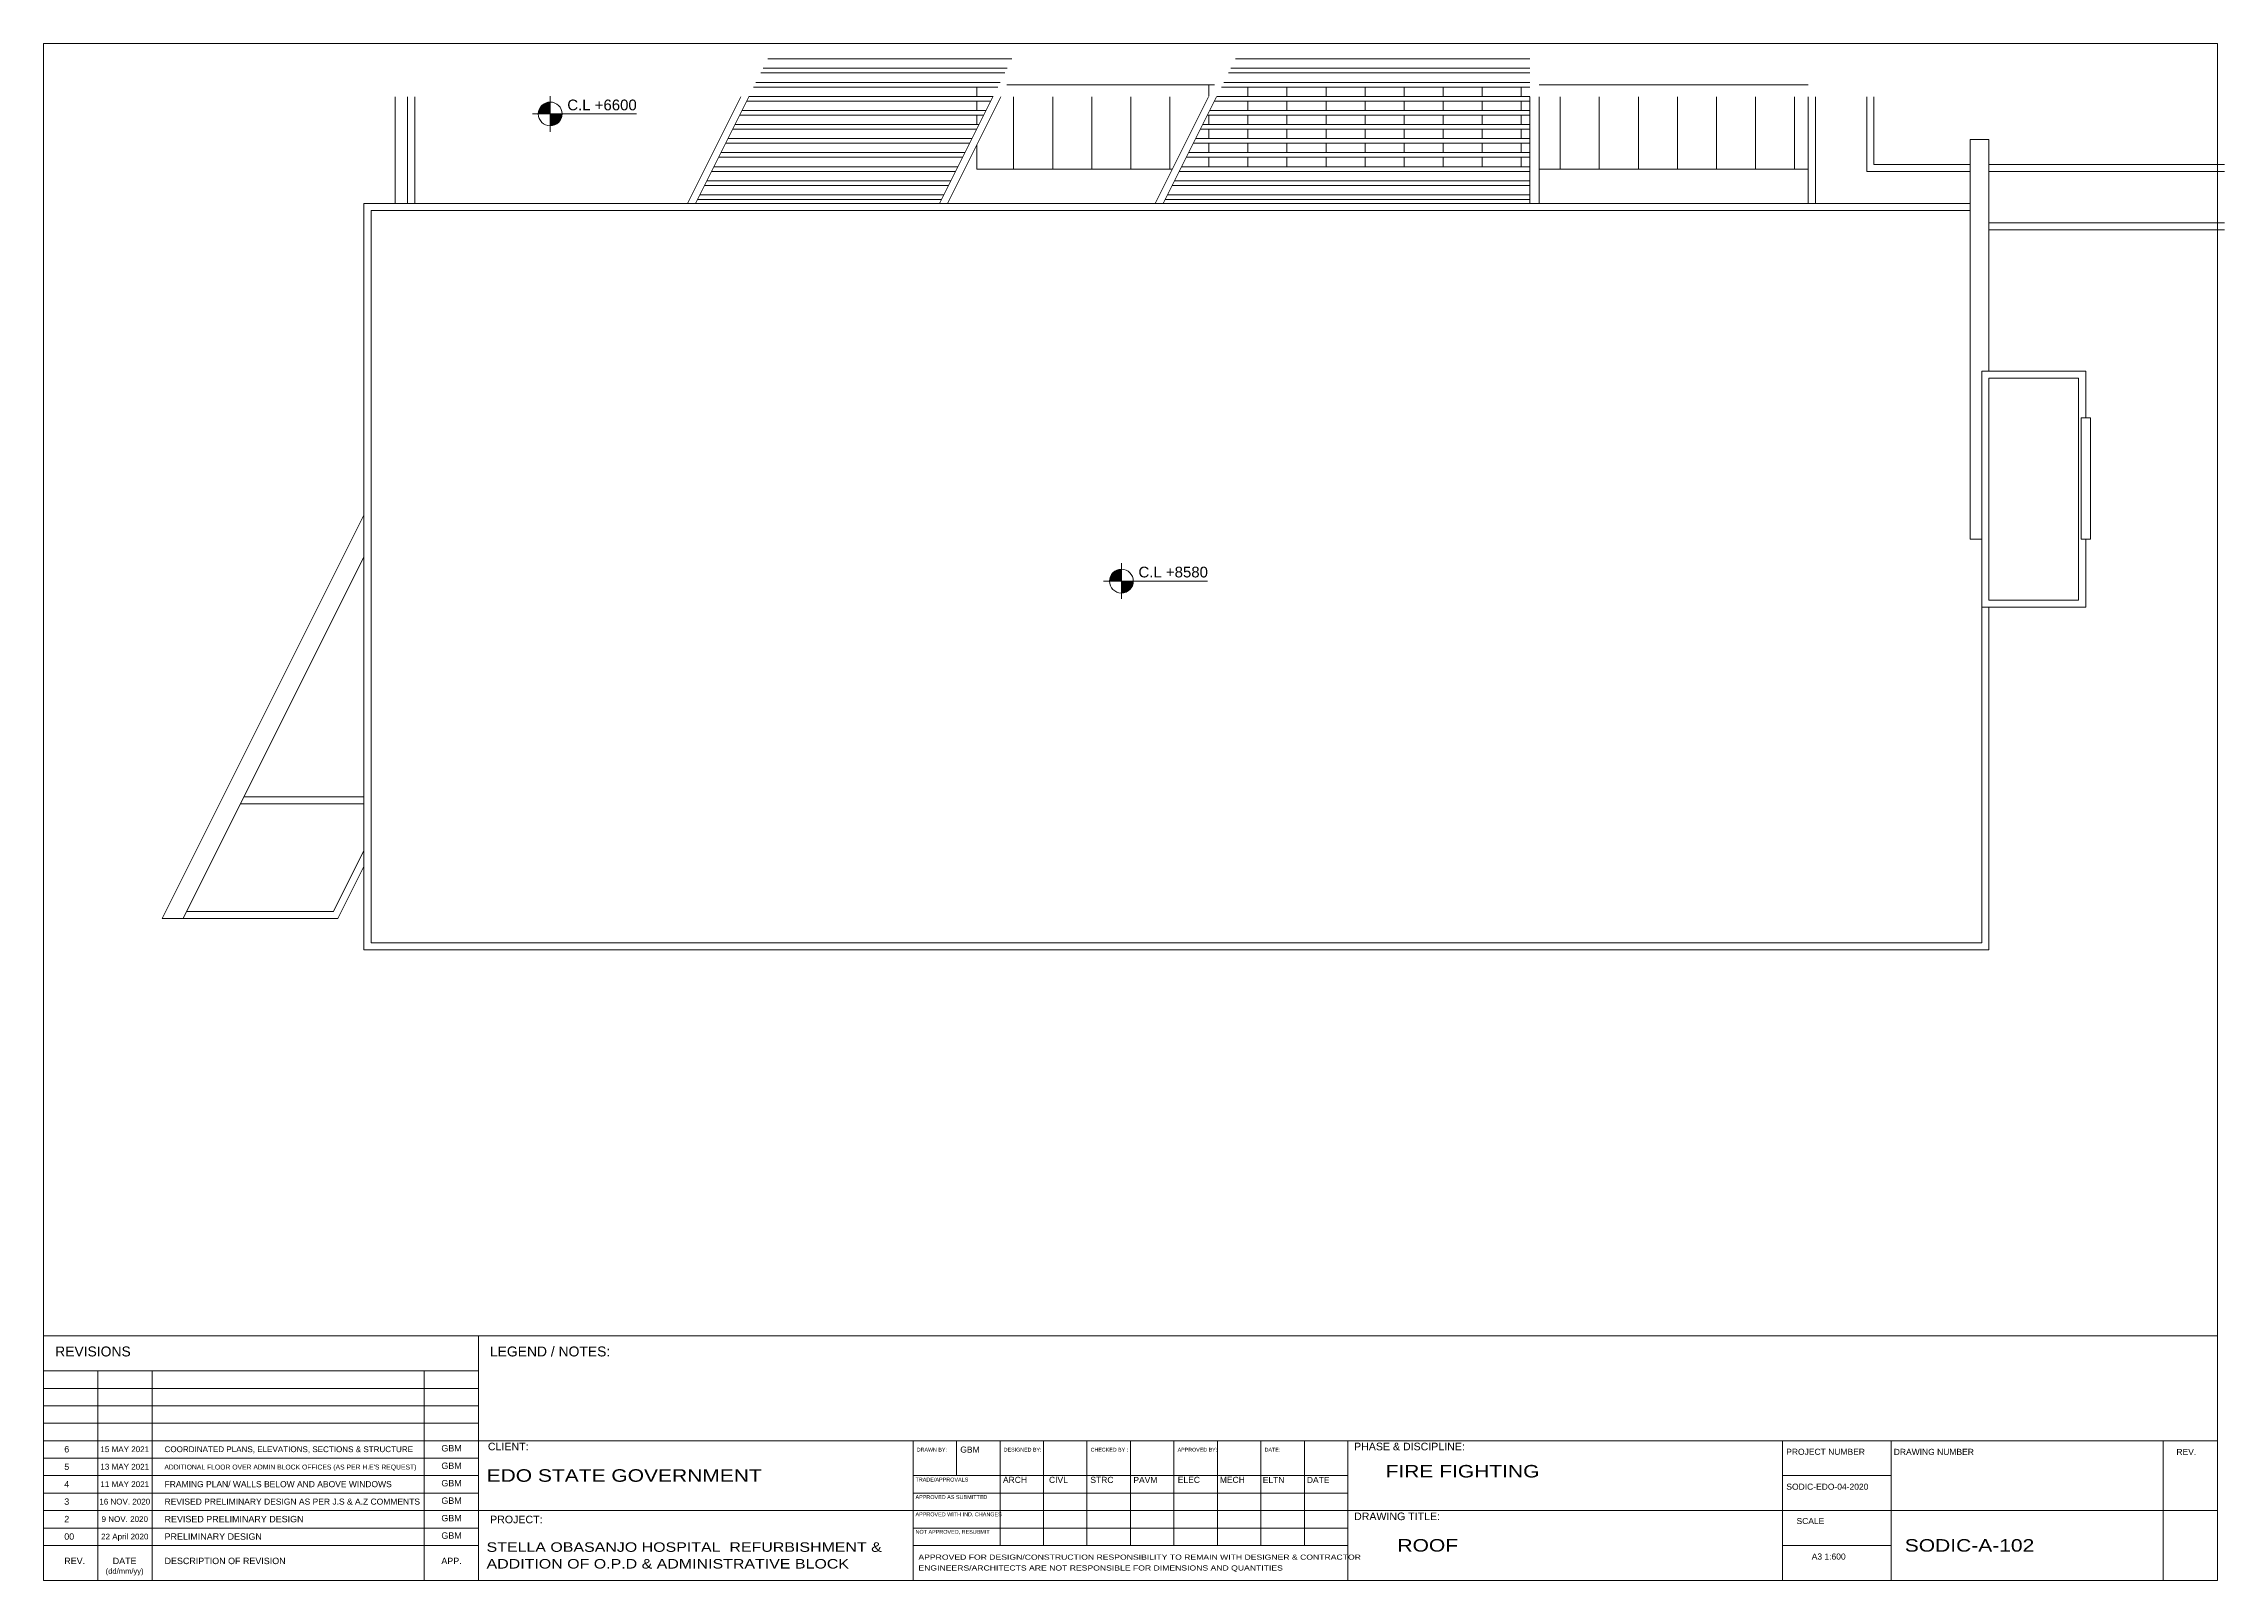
# Model space of a CAD drawing. Extents: x -234346 to 58427, y -132654 to -82394.
# Drawn here: x -11385 to 58427, y -132654 to -83451 of the extents above; entities that cross this region are included whole.
import ezdxf

# ---------------------------------------------------------------- set-up
doc = ezdxf.new("R2010")
doc.units = 0
doc.header["$LTSCALE"] = 8
for name, color, linetype, lineweight in [('Dims', 9, 'Continuous', 5), ('Frame', 9, 'Continuous', 9), ('Proj', 9, 'Continuous', 5)]:
    doc.layers.add(name, color=color, linetype=linetype, lineweight=lineweight)
doc.styles.add('MARI3', font='arial.ttf', dxfattribs={"width": 1.2})
doc.styles.get("Standard").update_dxf_attribs({"font": 'ARIALUNI.TTF'})
doc.styles.add('TTLB-A0-JeddahDP$0$Standard', font='txt_____.ttf')
doc.styles.add('TTLB-A0-JeddahDP$0$swis721', font='swiss.ttf')

msp = doc.modelspace()

# ---------------------------------------------------------------- linework, layer by layer
at = {"layer": 'Dims'}
for p, q in [((4832.2, -85132.1), (4832.2, -86275.1)), ((4260.7, -85703.6), (7593.7, -85703.6)), ((23117.2, -100088.4), (23117.2, -101231.4)), ((22545.7, -100659.9), (25878.7, -100659.9))]:
    msp.add_line(p, q, dxfattribs=at)
at = {"layer": 'Dims', "const_width": 381}
for points in [[(4641.7, -85703.6, -0.4142136), (4832.2, -85513.1, -1)], [(4832.2, -85894.1, 0.4142136), (5022.7, -85703.6, 1)], [(22926.7, -100659.9, -0.4142136), (23117.2, -100469.4, -1)], [(23117.2, -100850.4, 0.4142136), (23307.7, -100659.9, 1)]]:
    msp.add_lwpolyline(points, format="xyb", dxfattribs=at)
at = {"layer": 'Dims'}
for centre in [(4832.2, -85703.6), (23117.2, -100659.9)]:
    msp.add_circle(centre, 381, dxfattribs=at)
at = {"layer": 'Frame'}
for p, q in [((58202, -83450.6), (-11385, -83450.6)), ((-11385, -83450.6), (-11385, -132653.5)), ((58202, -132653.5, 0.4), (58202, -83450.6, 0.4)), ((58202, -124827.9), (-11385, -124827.9)), ((2532.4, -124827.9), (2532.4, -132653.5)), ((2532.4, -125945.8), (-11385, -125945.8)), ((-9645.4, -132653.5), (-9645.4, -125945.8)), ((-7905.7, -132653.5), (-7905.7, -125945.8)), ((792.7, -132653.5), (792.7, -125945.8)), ((2532.4, -126504.8), (-11385, -126504.8)), ((2532.4, -127063.8), (-11385, -127063.8)), ((2532.4, -127622.8), (-11385, -127622.8)), ((58202, -128181.7), (-11385, -128181.7)), ((16449.8, -128181.7), (16449.8, -132653.5)), ((17841.4, -128181.7), (17841.4, -129299.7)), ((19233, -128181.7), (19233, -131535.6)), ((20624.6, -128181.7), (20624.6, -131535.6)), ((22016.3, -128181.7), (22016.3, -131535.6)), ((23407.9, -128181.7), (23407.9, -131535.6)), ((24799.5, -128181.7), (24799.5, -131535.6)), ((26191.1, -128181.7), (26191.1, -131535.6)), ((27582.7, -128181.7), (27582.7, -131535.6)), ((28974.4, -128181.7), (28974.4, -131535.6)), ((30367.2, -128181.7), (30367.2, -132653.5)), ((44284.6, -128181.7), (44284.6, -132653.5)), ((47763.9, -128181.7), (47763.9, -132653.5)), ((56462.3, -128181.7), (56462.3, -132653.5)), ((2532.4, -128740.7), (-11385, -128740.7)), ((2532.4, -129299.7), (-11385, -129299.7)), ((30367.2, -129299.7), (16449.8, -129299.7)), ((44284.6, -129299.7), (47763.9, -129299.7)), ((2532.4, -129858.6), (-11385, -129858.6)), ((2532.4, -130417.6), (-11385, -130417.6)), ((16449.8, -130417.6), (2532.4, -130417.6)), ((30367.2, -129858.6), (16449.8, -129858.6)), ((30367.2, -130417.6), (16449.8, -130417.6)), ((58202, -130417.6), (30367.2, -130417.6)), ((2532.4, -130976.6), (-11385, -130976.6)), ((30367.2, -130976.6), (16449.8, -130976.6)), ((2532.4, -131535.6), (-11385, -131535.6)), ((30367.2, -131535.6), (16449.8, -131535.6)), ((44284.6, -131535.6), (47763.9, -131535.6)), ((-11385, -132653.5, 0.4), (58202, -132653.5, 0.4))]:
    msp.add_line(p, q, dxfattribs=at)
at = {"layer": 'Proj'}
for p, q in [((11570, -84390.9, 0), (19383.4, -84390.9, 0)), ((11645, -84240.9, 0), (19458.4, -84240.9, 0)), ((11795, -83940.9, 0), (19608.4, -83940.9, 0)), ((26544, -84390.9, 0), (36187.5, -84390.9, 0)), ((26619, -84240.9, 0), (36187.5, -84240.9, 0)), ((26769, -83940.9, 0), (36187.5, -83940.9, 0)), ((-132.5, -88565.9, 0), (-132.5, -85150.5, 0)), ((-132.5, -88565.9, 0), (-132.5, -85150.5, 0)), ((267.5, -88565.9, 0), (267.5, -85150.5, 0)), ((267.5, -88565.9, 0), (267.5, -85150.5, 0)), ((497.5, -88565.9, 0), (497.5, -85150.5, 0)), ((497.5, -88565.9, 0), (497.5, -85150.5, 0)), ((11195, -85140.9, 0), (19008.4, -85140.9, 0)), ((11345, -84840.9, 0), (19158.4, -84840.9, 0)), ((11420, -84690.9, 0), (19233.4, -84690.9, 0)), ((17295.9, -88565.9, 0), (19003.6, -85150.5, 0)), ((17553, -88565.9, 0), (19260.8, -85150.5, 0)), ((19667.5, -85150.5, 0), (19667.5, -87465.9, 0)), ((20917.5, -85150.5, 0), (20917.5, -87465.9, 0)), ((22167.5, -85150.5, 0), (22167.5, -87465.9, 0)), ((23417.5, -85150.5, 0), (23417.5, -87465.9, 0)), ((25907.1, -85150.5, 0), (24199.4, -88565.9, 0)), ((26164.3, -85150.5, 0), (24456.5, -88565.9, 0)), ((24667.5, -85150.5, 0), (24667.5, -87465.9, 0)), ((25917.5, -84765.9, 0), (25917.5, -85129.6, 0)), ((26169, -85140.9, 0), (36187.5, -85140.9, 0)), ((26319, -84840.9, 0), (36187.5, -84840.9, 0)), ((26394, -84690.9, 0), (36187.5, -84690.9, 0)), ((27167.5, -84840.9, 0), (27167.5, -85140.9, 0)), ((28417.5, -84840.9, 0), (28417.5, -85140.9, 0)), ((29667.5, -84840.9, 0), (29667.5, -85140.9, 0)), ((30917.5, -84840.9, 0), (30917.5, -85140.9, 0)), ((32167.5, -84840.9, 0), (32167.5, -85140.9, 0)), ((33417.5, -84840.9, 0), (33417.5, -85140.9, 0)), ((34667.5, -84840.9, 0), (34667.5, -85140.9, 0)), ((35917.5, -84840.9, 0), (35917.5, -85140.9, 0)), ((36187.5, -85150.5, 0), (36187.5, -88565.9, 0)), ((36487.5, -85150.5, 0), (36487.5, -88565.9, 0)), ((37167.5, -85150.5, 0), (37167.5, -87465.9, 0)), ((38417.5, -85150.5, 0), (38417.5, -87465.9, 0)), ((39667.5, -85150.5, 0), (39667.5, -87465.9, 0)), ((40917.5, -85150.5, 0), (40917.5, -87465.9, 0)), ((42167.5, -85150.5, 0), (42167.5, -87465.9, 0)), ((43417.5, -85150.5, 0), (43417.5, -87465.9, 0)), ((44667.5, -85150.5, 0), (44667.5, -87465.9, 0)), ((10895, -85740.9, 0), (18708.4, -85740.9, 0)), ((10970, -85590.9, 0), (18783.4, -85590.9, 0)), ((11120, -85290.9, 0), (18933.4, -85290.9, 0)), ((25869, -85740.9, 0), (36187.5, -85740.9, 0)), ((25917.5, -85740.9, 0), (25917.5, -86040.9, 0)), ((25944, -85590.9, 0), (36187.5, -85590.9, 0)), ((26094, -85290.9, 0), (36187.5, -85290.9, 0)), ((27167.5, -85290.9, 0), (27167.5, -85590.9, 0)), ((27167.5, -85740.9, 0), (27167.5, -86040.9, 0)), ((28417.5, -85290.9, 0), (28417.5, -85590.9, 0)), ((28417.5, -85740.9, 0), (28417.5, -86040.9, 0)), ((29667.5, -85290.9, 0), (29667.5, -85590.9, 0)), ((29667.5, -85740.9, 0), (29667.5, -86040.9, 0)), ((30917.5, -85290.9, 0), (30917.5, -85590.9, 0)), ((30917.5, -85740.9, 0), (30917.5, -86040.9, 0)), ((32167.5, -85290.9, 0), (32167.5, -85590.9, 0)), ((32167.5, -85740.9, 0), (32167.5, -86040.9, 0)), ((33417.5, -85290.9, 0), (33417.5, -85590.9, 0)), ((33417.5, -85740.9, 0), (33417.5, -86040.9, 0)), ((34667.5, -85290.9, 0), (34667.5, -85590.9, 0)), ((34667.5, -85740.9, 0), (34667.5, -86040.9, 0)), ((35917.5, -85290.9, 0), (35917.5, -85590.9, 0)), ((35917.5, -85740.9, 0), (35917.5, -86040.9, 0)), ((10520, -86490.9, 0), (18333.4, -86490.9, 0)), ((10670, -86190.9, 0), (18483.4, -86190.9, 0)), ((10745, -86040.9, 0), (18558.4, -86040.9, 0)), ((25494, -86490.9, 0), (36187.5, -86490.9, 0)), ((25644, -86190.9, 0), (36187.5, -86190.9, 0)), ((25719, -86040.9, 0), (36187.5, -86040.9, 0)), ((25917.5, -86190.9, 0), (25917.5, -86490.9, 0)), ((27167.5, -86190.9, 0), (27167.5, -86490.9, 0)), ((28417.5, -86190.9, 0), (28417.5, -86490.9, 0)), ((29667.5, -86190.9, 0), (29667.5, -86490.9, 0)), ((30917.5, -86190.9, 0), (30917.5, -86490.9, 0)), ((32167.5, -86190.9, 0), (32167.5, -86490.9, 0)), ((33417.5, -86190.9, 0), (33417.5, -86490.9, 0)), ((34667.5, -86190.9, 0), (34667.5, -86490.9, 0)), ((35917.5, -86190.9, 0), (35917.5, -86490.9, 0)), ((10220, -87090.9, 0), (18033.4, -87090.9, 0)), ((10295, -86940.9, 0), (18108.4, -86940.9, 0)), ((10445, -86640.9, 0), (18258.4, -86640.9, 0)), ((25194, -87090.9, 0), (36187.5, -87090.9, 0)), ((25269, -86940.9, 0), (36187.5, -86940.9, 0)), ((25419, -86640.9, 0), (36187.5, -86640.9, 0)), ((25917.5, -86640.9, 0), (25917.5, -86940.9, 0)), ((25917.5, -87090.9, 0), (25917.5, -87390.9, 0)), ((27167.5, -86640.9, 0), (27167.5, -86940.9, 0)), ((27167.5, -87090.9, 0), (27167.5, -87390.9, 0)), ((28417.5, -86640.9, 0), (28417.5, -86940.9, 0)), ((28417.5, -87090.9, 0), (28417.5, -87390.9, 0)), ((29667.5, -86640.9, 0), (29667.5, -86940.9, 0)), ((29667.5, -87090.9, 0), (29667.5, -87390.9, 0)), ((30917.5, -86640.9, 0), (30917.5, -86940.9, 0)), ((30917.5, -87090.9, 0), (30917.5, -87390.9, 0)), ((32167.5, -86640.9, 0), (32167.5, -86940.9, 0)), ((32167.5, -87090.9, 0), (32167.5, -87390.9, 0)), ((33417.5, -86640.9, 0), (33417.5, -86940.9, 0)), ((33417.5, -87090.9, 0), (33417.5, -87390.9, 0)), ((34667.5, -86640.9, 0), (34667.5, -86940.9, 0)), ((34667.5, -87090.9, 0), (34667.5, -87390.9, 0)), ((35917.5, -86640.9, 0), (35917.5, -86940.9, 0)), ((35917.5, -87090.9, 0), (35917.5, -87390.9, 0)), ((9845, -87840.9, 0), (17658.4, -87840.9, 0)), ((9995, -87540.9, 0), (17808.4, -87540.9, 0)), ((10070, -87390.9, 0), (17883.4, -87390.9, 0)), ((24819, -87840.9, 0), (36187.5, -87840.9, 0)), ((24969, -87540.9, 0), (36187.5, -87540.9, 0)), ((25044, -87390.9, 0), (36187.5, -87390.9, 0)), ((9545, -88440.9, 0), (17358.4, -88440.9, 0)), ((9620, -88290.9, 0), (17433.4, -88290.9, 0)), ((9770, -87990.9, 0), (17583.4, -87990.9, 0)), ((24519, -88440.9, 0), (36187.5, -88440.9, 0)), ((24594, -88290.9, 0), (36187.5, -88290.9, 0)), ((24744, -87990.9, 0), (36187.5, -87990.9, 0)), ((-5087.1, -107795.9, 0), (-1132.5, -107795.9, 0)), ((-5087.1, -107795.9, 0), (-1132.5, -107795.9, 0)), ((-4972.1, -107565.9, 0), (-1132.5, -107565.9, 0)), ((-4972.1, -107565.9, 0), (-1132.5, -107565.9, 0))]:
    msp.add_line(p, q, dxfattribs=at)
at = {"layer": 'Proj', "elevation": 0}
for points in [[(9225.4, -88565.9), (10933.1, -85150.5)], [(9482.5, -88565.9), (11190.2, -85150.5)], [(18487.4, -85140.9), (18487.4, -84840.9)], [(19453, -84765.9), (26099.4, -84765.9)], [(36487.5, -84765.9), (45107.5, -84765.9)], [(45107.5, -85150.5), (45107.5, -88565.9)], [(45337.5, -85150.5), (45337.5, -88565.9)], [(46977.5, -85150.5), (46977.5, -87546.4), (50287.5, -87546.4)], [(50287.5, -87316.4), (47207.5, -87316.4), (47207.5, -85150.5)], [(18487.4, -85590.9), (18487.4, -85290.9)], [(18487.4, -86040.9), (18487.4, -85740.9)], [(50657.5, -99315.9), (50287.5, -99315.9), (50287.5, -86516.4), (50887.5, -86516.4), (50887.5, -93935.9)], [(24749.4, -87465.9), (18487.4, -87465.9), (18487.4, -86697.1)], [(45107.5, -87465.9), (36487.5, -87465.9)], [(58427.1, -87316.4), (50887.5, -87316.4)], [(58427.1, -87546.4), (50887.5, -87546.4)], [(50887.5, -101495.9), (50887.5, -112465.9), (-1132.5, -112465.9), (-1132.5, -88565.9), (50287.5, -88565.9)], [(50657.5, -101495.9), (50657.5, -112235.9), (-902.5, -112235.9), (-902.5, -88795.9), (50287.5, -88795.9)], [(58427.1, -89186.4), (50887.5, -89186.4)], [(58427.1, -89416.4), (50887.5, -89416.4)], [(53987.5, -95435.9), (53987.5, -93935.9), (50657.5, -93935.9), (50657.5, -101495.9), (53987.5, -101495.9), (53987.5, -99315.9)], [(-1132.5, -98545.1), (-7592.9, -111465.9), (-6922.1, -111465.9), (-1132.5, -99886.8)], [(-1132.5, -98545.1), (-7592.9, -111465.9), (-6922.1, -111465.9), (-1132.5, -99886.8)], [(-6807.1, -111235.9), (-2109.6, -111235.9), (-1132.5, -109281.6)], [(-6807.1, -111235.9), (-2109.6, -111235.9), (-1132.5, -109281.6)], [(-6922.1, -111465.9), (-1967.5, -111465.9), (-1132.5, -109795.9)], [(-6922.1, -111465.9), (-1967.5, -111465.9), (-1132.5, -109795.9)]]:
    msp.add_lwpolyline(points, dxfattribs=at)
for points in [[(50887.5, -101265.9), (53757.5, -101265.9), (53757.5, -94165.9), (50887.5, -94165.9)], [(53837.5, -95435.9), (53837.5, -99315.9), (54137.5, -99315.9), (54137.5, -95435.9)]]:
    msp.add_lwpolyline(points, close=True, dxfattribs=at)

# ---------------------------------------------------------------- texts
at = {"layer": 'Dims'}
for s, p in [('C.L +6600', (5379.1, -85585.6)), ('C.L +8580', (23664, -100541.9))]:
    msp.add_text(s, height=342.9, dxfattribs=at).set_placement(p)
at = {"layer": 'Frame', "width": 1.2}
for s, height, style, p in [('EDO STATE GOVERNMENT', 400.787, 'MARI3', (2796.1, -129495.9, 0)), ('FIRE FIGHTING', 400.787, 'MARI3', (31575, -129358.6, 0.3)), ('STELLA OBASANJO HOSPITAL  REFURBISHMENT &', 304.598, 'MARI3', (2794.4, -131739.2, 0)), ('APPROVED FOR DESIGN/CONSTRUCTION RESPONSIBILITY TO REMAIN WITH DESIGNER & CONTRACTOR', 164.616, 'TTLB-A0-JeddahDP$0$swis721', (16619.2, -131991.5)), ('ROOF', 400.79, 'MARI3', (31954.5, -131731.8, 0)), ('SODIC-A-102', 400.787, 'MARI3', (48196.1, -131733.3, 0)), ('ADDITION OF O.P.D & ADMINISTRATIVE BLOCK', 304.598, 'MARI3', (2794.4, -132274.3, 0)), ('ENGINEERS/ARCHITECTS ARE NOT RESPONSIBLE FOR DIMENSIONS AND QUANTITIES', 164.616, 'TTLB-A0-JeddahDP$0$swis721', (16619.2, -132337.7))]:
    msp.add_text(s, height=height, dxfattribs=dict(at, style=style)).set_placement(p)
at = {"layer": 'Frame'}
for s, insert, char_height, width, attachment_point, style in [('{\\fArial|b0|i0|c0|p34;REVISIONS}', (-11014.5, -125165.1), 317.963, 7631.121, 1, 'TTLB-A0-JeddahDP$0$Standard'), ('{\\fArial|b0|i0|c0|p34;LEGEND / NOTES:}', (2902.9, -125165.1), 317.963, 7631.121, 1, 'TTLB-A0-JeddahDP$0$Standard'), ('{\\fArial|b0|i0|c0|p34;6}', (-10723.7, -128352.4), 204.624, 2694.806, 1, 'TTLB-A0-JeddahDP$0$Standard'), ('\\pxqc;{\\fArial|b0|i0|c0|p34;15 MAY 2021}', (-9999.9, -128362.7), 184.162, 2425.326, 1, 'TTLB-A0-JeddahDP$0$Standard'), ('{\\fArial|b0|i0|c0|p34;COORDINATED PLANS, ELEVATIONS, SECTIONS & STRUCTURE}', (-7513.8, -128362.5, 0), 184.673, 8720.487, 1, 'TTLB-A0-JeddahDP$0$Standard'), ('{\\fArial|b0|i0|c0|p34;GBM}', (1348.1, -128321.7), 204.624, 2694.806, 1, 'TTLB-A0-JeddahDP$0$Standard'), ('CLIENT:', (2838, -128244.8), 243.01, 5832.34, 1, 'TTLB-A0-JeddahDP$0$swis721'), ('{\\fArial|b0|i0|c0|p34;DRAWN BY:}', (16568.5, -128468.2), 121.507, 1600.194, 4, 'TTLB-A0-JeddahDP$0$Standard'), ('{\\fArial|b0|i0|c0|p34;DESIGNED BY:}', (19351.6, -128469.1), 121.507, 2567.606, 4, 'TTLB-A0-JeddahDP$0$Standard'), ('{\\fArial|b0|i0|c0|p34;CHECKED BY :}', (22134.8, -128470.1), 121.507, 1721.907, 4, 'TTLB-A0-JeddahDP$0$Standard'), ('{\\fArial|b0|i0|c0|p34;APPROVED BY:}', (24918.1, -128470.1), 121.507, 1484.968, 4, 'TTLB-A0-JeddahDP$0$Standard'), ('{\\fArial|b0|i0|c0|p34;DATE:}', (27703.6, -128469), 121.507, 1849.489, 4, 'TTLB-A0-JeddahDP$0$Standard'), ('PHASE & DISCIPLINE:', (30566, -128245.4), 243.014, 5832.34, 1, 'TTLB-A0-JeddahDP$0$swis721'), ('DRAWING NUMBER', (49125.8, -128539.9), 194.411, 2499.576, 5, 'TTLB-A0-JeddahDP$0$swis721'), ('REV.', (57208.7, -128539.9), 194.41, 3082.178, 5, 'TTLB-A0-JeddahDP$0$swis721'), ('{\\fArial|b0|i0|c0|p34;5}', (-10723.7, -128911.4, 0.4), 204.624, 2694.806, 1, 'TTLB-A0-JeddahDP$0$Standard'), ('\\pxqc;{\\fArial|b0|i0|c0|p34;13 MAY 2021}', (-9999.9, -128921.7, 0.4), 184.162, 2425.326, 1, 'TTLB-A0-JeddahDP$0$Standard'), ("{\\fArial|b0|i0|c0|p34;ADDITIONAL FLOOR OVER ADMIN BLOCK OFFICES (AS PER H.E'S REQUEST)}", (-7518.4, -128947.1, 0.4), 155.514, 8295.024, 1, 'TTLB-A0-JeddahDP$0$Standard'), ('{\\fArial|b0|i0|c0|p34;GBM}', (1348.1, -128880.7, 0.4), 204.624, 2694.806, 1, 'TTLB-A0-JeddahDP$0$Standard'), ('{\\fArial|b0|i0|c0|p34;4}', (-10723.7, -129470.4), 204.624, 2694.806, 1, 'TTLB-A0-JeddahDP$0$Standard'), ('\\pxqc;{\\fArial|b0|i0|c0|p34;11 MAY 2021}', (-9999.9, -129480.7), 184.162, 2425.326, 1, 'TTLB-A0-JeddahDP$0$Standard'), ('{\\fArial|b0|i0|c0|p34;FRAMING PLAN/ WALLS BELOW AND ABOVE WINDOWS}', (-7512.9, -129475.2, 0), 194.393, 9179.46, 1, 'TTLB-A0-JeddahDP$0$Standard'), ('{\\fArial|b0|i0|c0|p34;GBM}', (1348.1, -129439.7), 204.624, 2694.806, 1, 'TTLB-A0-JeddahDP$0$Standard'), ('{\\fArial|b0|i0|c0|p34;3}', (-10723.7, -130029.3), 204.624, 2694.806, 1, 'TTLB-A0-JeddahDP$0$Standard'), ('\\pxqc;{\\fArial|b0|i0|c0|p34;16 NOV. 2020}', (-9999.9, -130039.6), 184.162, 2425.326, 1, 'TTLB-A0-JeddahDP$0$Standard'), ('{\\fArial|b0|i0|c0|p34;REVISED PRELIMINARY DESIGN AS PER J.S & A.Z COMMENTS}', (-7512.9, -130034.2, 0), 194.393, 9179.46, 1, 'TTLB-A0-JeddahDP$0$Standard'), ('{\\fArial|b0|i0|c0|p34;GBM}', (1348.1, -129998.6), 204.624, 2694.806, 1, 'TTLB-A0-JeddahDP$0$Standard'), ('DRAWING TITLE:', (30566, -130481.3), 243.014, 5832.34, 1, 'TTLB-A0-JeddahDP$0$swis721'), ('{\\fArial|b0|i0|c0|p34;00}', (-10723.7, -131147.3), 204.624, 2694.806, 1, 'TTLB-A0-JeddahDP$0$Standard'), ('{\\fArial|b0|i0|c0|p34;2}', (-10723.7, -130588.3), 204.624, 2694.806, 1, 'TTLB-A0-JeddahDP$0$Standard'), ('\\pxqc;{\\fArial|b0|i0|c0|p34;22 April 2020}', (-9999.9, -131157.6), 184.162, 2425.326, 1, 'TTLB-A0-JeddahDP$0$Standard'), ('\\pxqc;{\\fArial|b0|i0|c0|p34;9 NOV. 2020}', (-9999.9, -130598.6), 184.162, 2425.326, 1, 'TTLB-A0-JeddahDP$0$Standard'), ('{\\fArial|b0|i0|c0|p34;REVISED PRELIMINARY DESIGN}', (-7512.5, -130588.3), 204.624, 8492.981, 1, 'TTLB-A0-JeddahDP$0$Standard'), ('{\\fArial|b0|i0|c0|p34;PRELIMINARY DESIGN}', (-7512.5, -131147.3), 204.624, 8492.981, 1, 'TTLB-A0-JeddahDP$0$Standard'), ('{\\fArial|b0|i0|c0|p34;GBM}', (1348.1, -130557.6), 204.624, 2694.806, 1, 'TTLB-A0-JeddahDP$0$Standard'), ('{\\fArial|b0|i0|c0|p34;GBM}', (1348.1, -131116.6), 204.624, 2694.806, 1, 'TTLB-A0-JeddahDP$0$Standard'), ('PROJECT:', (2908.3, -130581.4), 243.01, 5832.34, 1, 'TTLB-A0-JeddahDP$0$swis721'), ('{\\fArial|b0|i0|c0|p34;REV.}', (-10723.7, -131928), 204.624, 2694.806, 1, 'TTLB-A0-JeddahDP$0$Standard'), ('\\pxqc;{\\fArial|b0|i0|c0|p34;DATE\\P\\H0.85x;(dd/mm/yy)}', (-10139.4, -131928), 204.624, 2694.806, 1, 'TTLB-A0-JeddahDP$0$Standard'), ('{\\fArial|b0|i0|c0|p34;DESCRIPTION OF REVISION}', (-7512.5, -131928), 204.624, 4163.211, 1, 'TTLB-A0-JeddahDP$0$Standard'), ('{\\fArial|b0|i0|c0|p34;APP.}', (1348.1, -131928), 204.624, 2694.806, 1, 'TTLB-A0-JeddahDP$0$Standard')]:
    msp.add_mtext(s, dxfattribs=dict(at, insert=insert, char_height=char_height, width=width, attachment_point=attachment_point, style=style))
at = {"layer": 'Frame', "style": 'TTLB-A0-JeddahDP$0$swis721'}
for s, insert, char_height, attachment_point in [('GBM', (18269.5, -128565.2), 194.41, 8), (' PROJECT NUMBER', (45622.5, -128636), 194.411, 8), ('TRADE/APPROVALS', (16526.6, -129489.9), 124.423, 7), ('ARCH', (19710.7, -129534.5), 194.41, 8), ('CIVL', (21102.3, -129534.5), 194.41, 8), ('STRC', (22493.9, -129534.5), 194.41, 8), ('PAVM', (23885.6, -129534.5), 194.41, 8), ('ELEC', (25277.2, -129534.5), 194.41, 8), ('MECH', (26668.8, -129534.5), 194.41, 8), ('ELTN', (27990.6, -129534.5), 194.41, 8), ('DATE', (29417.3, -129534.5), 194.41, 8), ('SODIC-EDO-04-2020', (45717.6, -129754), 194.411, 8), ('APPROVED AS SUBMITTED', (16526.6, -130048.8), 124.423, 7), ('APPROVED WITH IND. CHANGES', (16526.6, -130602.8), 124.423, 7), ('NOT APPROVED, RESUBMIT', (16526.6, -131183.9), 124.423, 7), ('SCALE', (45175.3, -130853.1), 194.41, 8), ('A3 1:600', (45760, -131989.9), 194.41, 8)]:
    msp.add_mtext(s, dxfattribs=dict(at, insert=insert, char_height=char_height, attachment_point=attachment_point))

doc.saveas('drawing.dxf')
